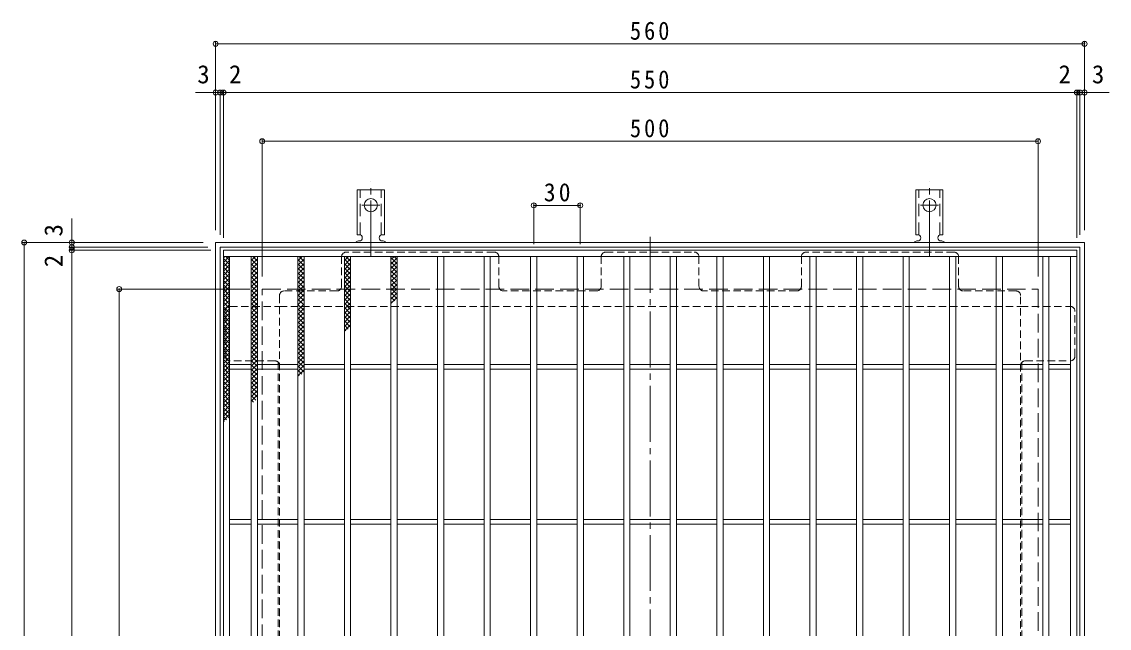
# Model space of a CAD drawing. Units: millimetres at full size, sheet at 1:4; details may follow other scales. Extents: x -912 to 1076, y -781 to 765.
# Drawn here: x -900 to -199, y 375 to 765 of the extents above; entities that cross this region are included whole.
import ezdxf
from ezdxf.enums import TextEntityAlignment as Align

# ---------------------------------------------------------------- set-up
doc = ezdxf.new("R2010")
doc.units = ezdxf.units.MM
doc.header["$LTSCALE"] = 4
doc.header["$PDMODE"] = 32
doc.header["$PDSIZE"] = 3.2
for name, pattern in [('CHAIN2', [12, 9, -1, 1, -1]), ('DASHED1', [1.8, 1.2, -0.6]), ('DASHED2', [3, 2, -1]), ('DASHED3', [4, 3, -1])]:
    doc.linetypes.add(name, pattern=pattern)
for name, color, linetype, lineweight in [('A-1_躯体', 3, 'Continuous', 9), ('A-2_仕上', 3, 'Continuous', 9), ('A-4_その他', 7, 'Continuous', 9), ('A-7_ハッチ', 2, 'Continuous', 9), ('A-9_ｸｳﾁｮｳｷ', 6, 'Continuous', 9), ('A-A_ﾊｯﾁ-ﾜｸ', 3, 'Continuous', 9)]:
    doc.layers.add(name, color=color, linetype=linetype, lineweight=lineweight)
doc.styles.add('ＭＳ ゴシック', font='')
doc.styles.get('ＭＳ ゴシック').set_extended_font_data('MS Gothic')

msp = doc.modelspace()

# ---------------------------------------------------------------- linework, layer by layer
at = {"layer": 'A-1_躯体', "color": 2}
for p, q in [((-774.713, 63.162), (-774.713, 623.162)), ((-774.713, 623.162), (-214.713, 623.162)), ((-771.713, 66.162), (-771.713, 620.162)), ((-771.713, 620.162), (-217.713, 620.162)), ((-217.713, 620.162), (-217.713, 66.162)), ((-214.713, 623.162), (-214.713, 63.162))]:
    msp.add_line(p, q, dxfattribs=at)
at = {"layer": 'A-1_躯体', "color": 2, "linetype": 'DASHED3'}
for p, q in [((-744.713, 93.162), (-744.713, 593.161)), ((-744.713, 593.161), (-244.713, 593.161)), ((-244.713, 593.161), (-244.713, 93.162))]:
    msp.add_line(p, q, dxfattribs=at)
at = {"layer": 'A-2_仕上'}
for p, q in [((-769.713, 68.162), (-769.713, 618.162)), ((-769.713, 618.162), (-219.713, 618.162)), ((-769.713, 614.162), (-219.713, 614.162)), ((-765.713, 72.162), (-765.713, 614.162)), ((-751.713, 72.162), (-751.713, 614.162)), ((-747.713, 72.162), (-747.713, 614.162)), ((-721.713, 72.162), (-721.713, 614.162)), ((-717.713, 72.162), (-717.713, 614.162)), ((-691.713, 72.162), (-691.713, 614.162)), ((-687.713, 72.162), (-687.713, 614.162)), ((-661.713, 72.162), (-661.713, 614.162)), ((-657.713, 72.162), (-657.713, 614.162)), ((-631.713, 72.162), (-631.713, 614.162)), ((-627.713, 72.162), (-627.713, 614.162)), ((-601.713, 72.162), (-601.713, 614.162)), ((-597.713, 72.162), (-597.713, 614.162)), ((-571.713, 72.162), (-571.713, 614.162)), ((-567.713, 72.162), (-567.713, 614.162)), ((-541.713, 72.162), (-541.713, 614.162)), ((-537.713, 72.162), (-537.713, 614.162)), ((-511.713, 72.162), (-511.713, 614.162)), ((-507.713, 72.162), (-507.713, 614.162)), ((-481.713, 72.162), (-481.713, 614.162)), ((-477.713, 72.162), (-477.713, 614.162)), ((-451.713, 72.162), (-451.713, 614.162)), ((-447.713, 72.162), (-447.713, 614.162)), ((-421.713, 72.162), (-421.713, 614.162)), ((-417.713, 72.162), (-417.713, 614.162)), ((-391.713, 73.163), (-391.713, 614.162)), ((-387.713, 77.162), (-387.713, 614.162)), ((-361.713, 103.163), (-361.713, 614.162)), ((-357.713, 107.163), (-357.713, 614.162)), ((-331.713, 133.162), (-331.713, 614.162)), ((-327.713, 137.162), (-327.713, 614.162)), ((-301.713, 163.162), (-301.713, 614.162)), ((-297.713, 167.162), (-297.713, 614.162)), ((-271.713, 193.163), (-271.713, 614.162)), ((-267.713, 197.163), (-267.713, 614.162)), ((-241.713, 223.163), (-241.713, 614.162)), ((-237.713, 227.163), (-237.713, 614.162)), ((-223.713, 241.163), (-223.713, 614.162)), ((-765.713, 544.662), (-751.713, 544.662)), ((-765.713, 541.662), (-751.713, 541.662)), ((-747.713, 544.662), (-721.713, 544.662)), ((-747.713, 541.662), (-721.713, 541.662)), ((-717.713, 544.662), (-691.713, 544.662)), ((-717.713, 541.662), (-691.713, 541.662)), ((-687.713, 544.662), (-661.713, 544.662)), ((-687.713, 541.662), (-661.713, 541.662)), ((-657.713, 544.662), (-631.713, 544.662)), ((-657.713, 541.662), (-631.713, 541.662)), ((-627.713, 544.662), (-601.713, 544.662)), ((-627.713, 541.662), (-601.713, 541.662)), ((-597.713, 544.662), (-571.713, 544.662)), ((-597.713, 541.662), (-571.713, 541.662)), ((-567.713, 544.662), (-541.713, 544.662)), ((-567.713, 541.662), (-541.713, 541.662)), ((-537.713, 544.662), (-511.713, 544.662)), ((-537.713, 541.662), (-511.713, 541.662)), ((-507.713, 544.662), (-481.713, 544.662)), ((-507.713, 541.662), (-481.713, 541.662)), ((-477.713, 544.662), (-451.713, 544.662)), ((-477.713, 541.662), (-451.713, 541.662)), ((-447.713, 544.662), (-421.713, 544.662)), ((-447.713, 541.662), (-421.713, 541.662)), ((-417.713, 544.662), (-391.713, 544.662)), ((-417.713, 541.662), (-391.713, 541.662)), ((-387.713, 544.662), (-361.713, 544.662)), ((-387.713, 541.662), (-361.713, 541.662)), ((-357.713, 544.662), (-331.713, 544.662)), ((-357.713, 541.662), (-331.713, 541.662)), ((-327.713, 544.662), (-301.713, 544.662)), ((-327.713, 541.662), (-301.713, 541.662)), ((-297.713, 544.662), (-271.713, 544.662)), ((-297.713, 541.662), (-271.713, 541.662)), ((-267.713, 544.662), (-241.713, 544.662)), ((-267.713, 541.662), (-241.713, 541.662)), ((-237.713, 544.662), (-223.713, 544.662)), ((-237.713, 541.662), (-223.713, 541.662)), ((-765.713, 444.661), (-751.713, 444.661)), ((-765.713, 441.662), (-751.713, 441.662)), ((-747.713, 444.661), (-721.713, 444.661)), ((-747.713, 441.662), (-721.713, 441.662)), ((-717.713, 444.661), (-691.713, 444.661)), ((-717.713, 441.662), (-691.713, 441.662)), ((-687.713, 444.661), (-661.713, 444.661)), ((-687.713, 441.662), (-661.713, 441.662)), ((-657.713, 444.661), (-631.713, 444.661)), ((-657.713, 441.662), (-631.713, 441.662)), ((-627.713, 444.661), (-601.713, 444.661)), ((-627.713, 441.662), (-601.713, 441.662)), ((-597.713, 444.661), (-571.713, 444.661)), ((-597.713, 441.662), (-571.713, 441.662)), ((-567.713, 444.661), (-541.713, 444.661)), ((-567.713, 441.662), (-541.713, 441.662)), ((-537.713, 444.661), (-511.713, 444.661)), ((-537.713, 441.662), (-511.713, 441.662)), ((-507.713, 444.661), (-481.713, 444.661)), ((-507.713, 441.662), (-481.713, 441.662)), ((-477.713, 444.661), (-451.713, 444.661)), ((-477.713, 441.662), (-451.713, 441.662)), ((-447.713, 444.661), (-421.713, 444.661)), ((-447.713, 441.662), (-421.713, 441.662)), ((-417.713, 444.661), (-391.713, 444.661)), ((-417.713, 441.662), (-391.713, 441.662)), ((-387.713, 444.661), (-361.713, 444.661)), ((-387.713, 441.662), (-361.713, 441.662)), ((-357.713, 444.661), (-331.713, 444.661)), ((-357.713, 441.662), (-331.713, 441.662)), ((-327.713, 444.661), (-301.713, 444.661)), ((-327.713, 441.662), (-301.713, 441.662)), ((-297.713, 444.661), (-271.713, 444.661)), ((-297.713, 441.662), (-271.713, 441.662)), ((-267.713, 444.661), (-241.713, 444.661)), ((-267.713, 441.662), (-241.713, 441.662)), ((-237.713, 444.661), (-223.713, 444.661)), ((-237.713, 441.662), (-223.713, 441.662))]:
    msp.add_line(p, q, dxfattribs=at)
msp.add_lwpolyline([(-219.713, 618.162), (-219.713, 68.162), (-769.713, 68.162)], dxfattribs=at)
at = {"layer": 'A-4_その他'}
for p, q in [((-774.713, 752.325), (-774.713, 631.162)), ((-774.713, 751.125), (-214.713, 751.125)), ((-214.713, 752.325), (-214.713, 631.162)), ((-787.728, 719.736), (-771.713, 719.736)), ((-771.713, 720.936), (-771.713, 628.162)), ((-771.713, 719.736), (-769.713, 719.736)), ((-769.713, 720.936), (-769.713, 626.162)), ((-769.713, 719.736), (-219.713, 719.736)), ((-219.713, 720.936), (-219.713, 626.162)), ((-219.713, 719.736), (-217.713, 719.736)), ((-217.713, 720.936), (-217.713, 628.162)), ((-217.713, 719.736), (-198.822, 719.736)), ((-744.713, 689.548), (-744.713, 601.161)), ((-744.713, 688.348), (-244.713, 688.348)), ((-244.713, 689.548), (-244.713, 601.161)), ((-569.713, 648.267), (-569.713, 622.162)), ((-569.713, 647.067), (-539.713, 647.067)), ((-539.713, 648.267), (-539.713, 622.162)), ((-867.449, 620.162), (-867.449, 638.597)), ((-899.254, 623.162), (-782.713, 623.162)), ((-898.054, 63.162), (-898.054, 623.162)), ((-868.649, 620.162), (-779.713, 620.162)), ((-868.649, 618.162), (-777.713, 618.162)), ((-867.449, 618.162), (-867.449, 620.162)), ((-867.449, 68.162), (-867.449, 618.162)), ((-838.044, 593.161), (-752.713, 593.161)), ((-836.844, 593.161), (-836.844, 93.162))]:
    msp.add_line(p, q, dxfattribs=at)
for p in [(-774.713, 751.125), (-214.713, 751.125), (-774.713, 719.736), (-771.713, 719.736), (-769.713, 719.736), (-219.713, 719.736), (-217.713, 719.736), (-214.713, 719.736), (-744.713, 688.348), (-244.713, 688.348), (-569.713, 647.067), (-539.713, 647.067), (-898.054, 623.162), (-867.449, 623.162), (-867.449, 620.162), (-867.449, 618.162), (-836.844, 593.161)]:
    msp.add_point(p, dxfattribs=at)
at = {"layer": 'A-7_ハッチ', "linetype": 'CHAIN2'}
msp.add_line((-494.713, 626.759), (-494.713, 59.565), dxfattribs=at)
at = {"layer": 'A-7_ハッチ', "linetype": 'DASHED1'}
for p, q in [((-595.213, 616.966), (-690.512, 616.966)), ((-523.213, 616.966), (-466.213, 616.966)), ((-298.914, 616.966), (-394.213, 616.966)), ((-693.512, 594.966), (-693.512, 613.966)), ((-592.213, 594.966), (-592.213, 613.966)), ((-526.213, 594.966), (-526.213, 613.966)), ((-463.213, 594.966), (-463.213, 613.966)), ((-397.213, 594.966), (-397.213, 613.966)), ((-295.914, 594.966), (-295.914, 613.966)), ((-733.513, 588.966), (-733.513, 97.359)), ((-696.512, 591.966), (-730.513, 591.966)), ((-529.213, 591.966), (-589.213, 591.966)), ((-400.213, 591.966), (-460.213, 591.966)), ((-258.913, 591.966), (-292.914, 591.966)), ((-255.913, 208.963), (-255.913, 588.966)), ((-765.516, 581.966), (-733.513, 581.966)), ((-733.513, 581.966), (-255.913, 581.966)), ((-255.913, 581.966), (-223.909, 581.966)), ((-768.516, 549.965), (-768.516, 578.966)), ((-220.909, 549.965), (-220.909, 578.966)), ((-736.513, 546.965), (-765.516, 546.965)), ((-252.913, 546.965), (-223.909, 546.965)), ((-734.313, 546.004), (-734.313, 361.623)), ((-255.113, 546.009), (-255.113, 361.623))]:
    msp.add_line(p, q, dxfattribs=at)
for centre, start, end in [((-690.512, 613.966), 90, 180), ((-595.213, 613.966), 0, 90), ((-523.213, 613.966), 90, 180), ((-466.213, 613.966), 0, 90), ((-394.213, 613.966), 90, 180), ((-298.914, 613.966), 0, 90), ((-730.513, 588.966), 90, 180), ((-696.512, 594.966), 270, 0), ((-589.213, 594.966), 180, 270), ((-529.213, 594.966), 270, 0), ((-460.213, 594.966), 180, 270), ((-400.213, 594.966), 270, 0), ((-292.914, 594.966), 180, 270), ((-258.913, 588.966), 0, 90), ((-765.516, 578.966), 90, 180), ((-223.909, 578.966), 0, 90), ((-765.516, 549.965), 180, 270), ((-736.513, 543.965), 0, 90), ((-252.913, 543.965), 90, 180), ((-223.909, 549.965), 270, 0)]:
    msp.add_arc(centre, 3, start, end, dxfattribs=at)
at = {"layer": 'A-9_ｸｳﾁｮｳｷ'}
for p, q in [((-769.713, 613.2), (-768.751, 614.162)), ((-769.713, 610.371), (-765.923, 614.162)), ((-769.713, 612.922), (-765.713, 608.923)), ((-769.713, 607.543), (-765.713, 611.543)), ((-769.713, 610.094), (-765.713, 606.094)), ((-768.123, 614.162), (-765.713, 611.751)), ((-751.713, 611.486), (-749.037, 614.162)), ((-751.713, 608.657), (-747.713, 612.658)), ((-751.713, 612.322), (-747.713, 608.321)), ((-751.713, 605.829), (-747.713, 609.829)), ((-750.726, 614.162), (-747.713, 611.15)), ((-721.713, 611.343), (-718.894, 614.162)), ((-721.713, 608.514), (-717.713, 612.514)), ((-721.713, 612.178), (-717.713, 608.178)), ((-720.868, 614.162), (-717.713, 611.007)), ((-691.713, 611.486), (-689.037, 614.162)), ((-691.713, 608.657), (-687.713, 612.658)), ((-691.713, 612.322), (-687.713, 608.321)), ((-691.713, 605.829), (-687.713, 609.829)), ((-690.726, 614.162), (-687.713, 611.15)), ((-687.897, 614.162), (-687.713, 613.979)), ((-661.713, 612.129), (-659.68, 614.162)), ((-661.713, 613.474), (-657.713, 609.474)), ((-661.713, 609.3), (-657.713, 613.301)), ((-661.713, 610.646), (-657.713, 606.646)), ((-661.713, 606.472), (-657.713, 610.472)), ((-659.572, 614.162), (-657.713, 612.303)), ((-769.713, 604.715), (-765.713, 608.714)), ((-769.713, 607.266), (-765.713, 603.266)), ((-769.713, 601.886), (-765.713, 605.886)), ((-769.713, 604.438), (-765.713, 600.438)), ((-769.713, 599.058), (-765.713, 603.058)), ((-751.713, 609.493), (-747.713, 605.493)), ((-751.713, 603.001), (-747.713, 607.001)), ((-751.713, 606.665), (-747.713, 602.665)), ((-751.713, 600.172), (-747.713, 604.172)), ((-751.713, 603.837), (-747.713, 599.836)), ((-721.713, 605.686), (-717.713, 609.686)), ((-721.713, 609.35), (-717.713, 605.35)), ((-721.713, 602.857), (-717.713, 606.857)), ((-721.713, 606.521), (-717.713, 602.522)), ((-721.713, 600.029), (-717.713, 604.029)), ((-721.713, 603.693), (-717.713, 599.693)), ((-691.713, 609.493), (-687.713, 605.493)), ((-691.713, 603.001), (-687.713, 607.001)), ((-691.713, 606.665), (-687.713, 602.665)), ((-691.713, 600.172), (-687.713, 604.172)), ((-691.713, 603.837), (-687.713, 599.836)), ((-661.713, 607.817), (-657.713, 603.818)), ((-661.713, 603.643), (-657.713, 607.644)), ((-661.713, 604.989), (-657.713, 600.988)), ((-661.713, 600.815), (-657.713, 604.815)), ((-769.713, 601.609), (-765.713, 597.609)), ((-769.713, 596.229), (-765.713, 600.23)), ((-769.713, 598.781), (-765.713, 594.78)), ((-769.713, 593.401), (-765.713, 597.401)), ((-769.713, 595.953), (-765.713, 591.952)), ((-751.713, 597.344), (-747.713, 601.344)), ((-751.713, 601.008), (-747.713, 597.008)), ((-751.713, 594.515), (-747.713, 598.515)), ((-751.713, 598.179), (-747.713, 594.179)), ((-721.713, 597.2), (-717.713, 601.201)), ((-721.713, 600.865), (-717.713, 596.865)), ((-721.713, 594.372), (-717.713, 598.372)), ((-721.713, 598.036), (-717.713, 594.036)), ((-691.713, 597.344), (-687.713, 601.344)), ((-691.713, 601.008), (-687.713, 597.008)), ((-691.713, 594.515), (-687.713, 598.515)), ((-691.713, 598.179), (-687.713, 594.179)), ((-661.713, 602.161), (-657.713, 598.16)), ((-661.713, 597.987), (-657.713, 601.986)), ((-661.713, 599.332), (-657.713, 595.332)), ((-661.713, 595.158), (-657.713, 599.158)), ((-661.713, 596.503), (-657.713, 592.504)), ((-661.713, 592.33), (-657.713, 596.33)), ((-769.713, 590.572), (-765.713, 594.572)), ((-769.713, 593.123), (-765.713, 589.124)), ((-769.713, 587.744), (-765.713, 591.744)), ((-769.713, 590.295), (-765.713, 586.295)), ((-769.713, 584.916), (-765.713, 588.916)), ((-751.713, 591.687), (-747.713, 595.687)), ((-751.713, 595.351), (-747.713, 591.351)), ((-751.713, 588.859), (-747.713, 592.859)), ((-751.713, 592.522), (-747.713, 588.523)), ((-751.713, 586.03), (-747.713, 590.03)), ((-751.713, 589.694), (-747.713, 585.694)), ((-721.713, 591.544), (-717.713, 595.543)), ((-721.713, 595.208), (-717.713, 591.208)), ((-721.713, 588.715), (-717.713, 592.715)), ((-721.713, 592.379), (-717.713, 588.379)), ((-721.713, 585.887), (-717.713, 589.887)), ((-721.713, 589.551), (-717.713, 585.551)), ((-691.713, 591.687), (-687.713, 595.687)), ((-691.713, 595.351), (-687.713, 591.351)), ((-691.713, 588.859), (-687.713, 592.859)), ((-691.713, 592.522), (-687.713, 588.523)), ((-691.713, 586.03), (-687.713, 590.03)), ((-691.713, 589.694), (-687.713, 585.694)), ((-661.713, 593.675), (-657.713, 589.675)), ((-661.713, 589.502), (-657.713, 593.501)), ((-661.713, 590.847), (-657.713, 586.847)), ((-661.713, 586.673), (-657.713, 590.673)), ((-769.713, 587.467), (-765.713, 583.467)), ((-769.713, 582.087), (-765.713, 586.087)), ((-769.713, 584.639), (-765.713, 580.639)), ((-769.713, 579.258), (-765.713, 583.259)), ((-769.713, 581.81), (-765.713, 577.81)), ((-751.713, 583.202), (-747.713, 587.202)), ((-751.713, 586.866), (-747.713, 582.866)), ((-751.713, 580.373), (-747.713, 584.373)), ((-751.713, 584.038), (-747.713, 580.037)), ((-721.713, 583.058), (-717.713, 587.058)), ((-721.713, 586.723), (-717.713, 582.723)), ((-721.713, 579.657), (-717.713, 583.657)), ((-721.713, 583.322), (-717.713, 579.321)), ((-691.713, 583.202), (-687.713, 587.202)), ((-691.713, 586.866), (-687.713, 582.866)), ((-691.713, 580.373), (-687.713, 584.373)), ((-691.713, 584.038), (-687.713, 580.037)), ((-661.713, 588.018), (-659.257, 585.563)), ((-661.713, 583.844), (-657.713, 587.845)), ((-661.713, 585.19), (-660.845, 584.322)), ((-769.713, 576.43), (-765.713, 580.431)), ((-769.713, 578.982), (-765.713, 574.981)), ((-769.713, 573.602), (-765.713, 577.602)), ((-769.713, 576.153), (-765.713, 572.153)), ((-769.713, 570.773), (-765.713, 574.773)), ((-751.713, 577.545), (-747.713, 581.545)), ((-751.713, 581.209), (-747.713, 577.209)), ((-751.713, 574.716), (-747.713, 578.716)), ((-751.713, 578.38), (-747.713, 574.381)), ((-751.713, 571.888), (-747.713, 575.888)), ((-751.713, 575.552), (-747.713, 571.552)), ((-721.713, 576.829), (-717.713, 580.828)), ((-721.713, 580.493), (-717.713, 576.493)), ((-721.713, 574), (-717.713, 578)), ((-721.713, 577.664), (-717.713, 573.664)), ((-721.713, 571.172), (-717.713, 575.172)), ((-721.713, 574.836), (-717.713, 570.836)), ((-691.713, 577.545), (-687.713, 581.545)), ((-691.713, 581.209), (-687.713, 577.209)), ((-691.713, 574.716), (-687.713, 578.716)), ((-691.713, 578.38), (-687.713, 574.381)), ((-691.713, 571.888), (-687.713, 575.888)), ((-691.713, 575.552), (-687.713, 571.552)), ((-769.713, 573.325), (-765.713, 569.325)), ((-769.713, 567.945), (-765.713, 571.945)), ((-769.713, 570.496), (-765.713, 566.496)), ((-769.713, 565.117), (-765.713, 569.117)), ((-751.713, 569.06), (-747.713, 573.06)), ((-751.713, 572.724), (-747.713, 568.724)), ((-751.713, 566.231), (-747.713, 570.231)), ((-751.713, 569.895), (-747.713, 565.896)), ((-721.713, 568.344), (-717.713, 572.344)), ((-721.713, 572.008), (-717.713, 568.008)), ((-721.713, 565.515), (-717.713, 569.515)), ((-721.713, 569.179), (-717.713, 565.179)), ((-691.713, 569.06), (-687.713, 573.06)), ((-691.713, 572.724), (-687.713, 568.724)), ((-691.713, 566.231), (-687.713, 570.231)), ((-691.713, 569.895), (-689.25, 567.432)), ((-769.713, 567.668), (-765.713, 563.668)), ((-769.713, 562.289), (-765.713, 566.288)), ((-769.713, 564.84), (-765.713, 560.84)), ((-769.713, 559.46), (-765.713, 563.46)), ((-769.713, 562.011), (-765.713, 558.012)), ((-751.713, 563.403), (-747.713, 567.403)), ((-751.713, 567.067), (-747.713, 563.067)), ((-751.713, 560.574), (-747.713, 564.575)), ((-751.713, 564.239), (-747.713, 560.238)), ((-751.713, 557.746), (-747.713, 561.746)), ((-751.713, 561.41), (-747.713, 557.41)), ((-721.713, 562.686), (-717.713, 566.687)), ((-721.713, 566.351), (-717.713, 562.351)), ((-721.713, 559.858), (-717.713, 563.859)), ((-721.713, 563.522), (-717.713, 559.522)), ((-721.713, 557.03), (-717.713, 561.029)), ((-721.713, 560.694), (-717.713, 556.694)), ((-691.713, 567.067), (-690.838, 566.191)), ((-769.713, 556.631), (-765.713, 560.632)), ((-769.713, 559.183), (-765.713, 555.183)), ((-769.713, 553.803), (-765.713, 557.803)), ((-769.713, 556.354), (-765.713, 552.354)), ((-769.713, 550.974), (-765.713, 554.974)), ((-751.713, 554.917), (-747.713, 558.917)), ((-751.713, 558.581), (-747.713, 554.582)), ((-751.713, 552.089), (-747.713, 556.089)), ((-751.713, 555.753), (-747.713, 551.753)), ((-721.713, 554.201), (-717.713, 558.201)), ((-721.713, 557.865), (-717.713, 553.865)), ((-721.713, 551.373), (-717.713, 555.373)), ((-721.713, 555.037), (-717.713, 551.037)), ((-769.713, 553.526), (-765.713, 549.526)), ((-769.713, 548.146), (-765.713, 552.146)), ((-769.713, 550.698), (-765.713, 546.698)), ((-769.713, 545.318), (-765.713, 549.318)), ((-769.713, 547.869), (-765.713, 543.869)), ((-751.713, 549.261), (-747.713, 553.261)), ((-751.713, 552.925), (-747.713, 548.925)), ((-751.713, 546.433), (-747.713, 550.432)), ((-751.713, 550.096), (-747.713, 546.097)), ((-751.713, 543.604), (-747.713, 547.604)), ((-751.713, 547.268), (-747.713, 543.268)), ((-721.713, 548.545), (-717.713, 552.545)), ((-721.713, 552.209), (-717.713, 548.209)), ((-721.713, 545.716), (-717.713, 549.716)), ((-721.713, 549.38), (-717.713, 545.381)), ((-721.713, 542.887), (-717.713, 546.888)), ((-769.713, 542.49), (-765.713, 546.489)), ((-769.713, 545.041), (-765.713, 541.041)), ((-769.713, 539.661), (-765.713, 543.661)), ((-769.713, 542.212), (-765.713, 538.213)), ((-769.713, 536.832), (-765.713, 540.833)), ((-751.713, 540.775), (-747.713, 544.776)), ((-751.713, 544.44), (-747.713, 540.439)), ((-751.713, 537.947), (-747.713, 541.947)), ((-751.713, 541.611), (-747.713, 537.611)), ((-721.713, 546.552), (-717.713, 542.552)), ((-721.713, 540.059), (-717.713, 544.059)), ((-721.713, 543.724), (-717.713, 539.723)), ((-721.713, 537.231), (-717.713, 541.231)), ((-721.713, 540.895), (-719.249, 538.431)), ((-769.713, 539.384), (-765.713, 535.384)), ((-769.713, 534.004), (-765.713, 538.004)), ((-769.713, 536.555), (-765.713, 532.555)), ((-769.713, 531.176), (-765.713, 535.176)), ((-769.713, 533.727), (-765.713, 529.727)), ((-751.713, 535.118), (-747.713, 539.118)), ((-751.713, 538.782), (-747.713, 534.783)), ((-751.713, 532.29), (-747.713, 536.29)), ((-751.713, 535.954), (-747.713, 531.954)), ((-751.713, 529.462), (-747.713, 533.462)), ((-751.713, 533.126), (-747.713, 529.126)), ((-721.713, 538.066), (-720.837, 537.191)), ((-769.713, 528.347), (-765.713, 532.347)), ((-769.713, 530.899), (-765.713, 526.899)), ((-769.713, 525.519), (-765.713, 529.519)), ((-769.713, 528.07), (-765.713, 524.07)), ((-769.713, 522.691), (-765.713, 526.69)), ((-751.713, 526.634), (-747.713, 530.633)), ((-751.713, 530.297), (-747.713, 526.298)), ((-751.713, 523.805), (-747.713, 527.805)), ((-751.713, 527.469), (-747.713, 523.469)), ((-769.713, 525.242), (-765.713, 521.242)), ((-769.713, 519.862), (-765.713, 523.862)), ((-769.713, 522.413), (-765.713, 518.413)), ((-769.713, 517.033), (-765.713, 521.034)), ((-769.713, 519.585), (-765.713, 515.585)), ((-751.713, 520.976), (-747.713, 524.977)), ((-751.713, 524.641), (-748.729, 521.656)), ((-751.713, 521.812), (-750.317, 520.416)), ((-769.713, 514.205), (-765.713, 518.205)), ((-769.713, 516.757), (-765.713, 512.756)), ((-769.713, 511.377), (-765.713, 515.377)), ((-769.713, 513.928), (-766.023, 510.238)), ((-769.713, 508.548), (-765.713, 512.548)), ((-769.713, 511.1), (-767.611, 508.998)), ((-769.713, 508.272), (-769.199, 507.758))]:
    msp.add_line(p, q, dxfattribs=at)
at = {"layer": 'A-A_ﾊｯﾁ-ﾜｸ', "color": 7, "linetype": 'CHAIN2'}
for p, q in [((-674.712, 614.161), (-674.712, 662.162)), ((-314.713, 614.161), (-314.713, 662.162)), ((-668.936, 647.162), (-680.488, 647.162)), ((-308.937, 647.162), (-320.489, 647.162))]:
    msp.add_line(p, q, dxfattribs=at)
at = {"layer": 'A-A_ﾊｯﾁ-ﾜｸ'}
for p, q in [((-683.462, 628.162), (-683.462, 657.162)), ((-683.462, 657.162), (-665.962, 657.162)), ((-665.962, 628.162), (-665.962, 657.162)), ((-323.463, 628.162), (-323.463, 657.162)), ((-323.463, 657.162), (-305.963, 657.162)), ((-305.963, 628.162), (-305.963, 657.162)), ((-683.462, 628.162), (-682.212, 628.162)), ((-682.208, 624.162), (-682.721, 624.162)), ((-665.962, 628.162), (-667.212, 628.162)), ((-666.713, 624.162), (-667.212, 624.162)), ((-323.463, 628.162), (-322.213, 628.162)), ((-322.208, 624.162), (-322.721, 624.162)), ((-305.963, 628.162), (-307.213, 628.162)), ((-306.713, 624.162), (-307.213, 624.162))]:
    msp.add_line(p, q, dxfattribs=at)
at = {"layer": 'A-A_ﾊｯﾁ-ﾜｸ', "linetype": 'DASHED2'}
for p, q in [((-681.462, 628.016), (-681.462, 657.162)), ((-667.962, 628.016), (-667.962, 657.162)), ((-321.463, 628.016), (-321.463, 657.162)), ((-307.963, 628.016), (-307.963, 657.162))]:
    msp.add_line(p, q, dxfattribs=at)
at = {"layer": 'A-A_ﾊｯﾁ-ﾜｸ'}
for centre in [(-674.712, 647.162), (-314.713, 647.162)]:
    msp.add_circle(centre, 4.25, dxfattribs=at)
for centre, start, end in [((-682.713, 622.162), 90.24162, 150.00072), ((-682.212, 626.162), 270.13329, 90), ((-667.212, 626.162), 90, 270), ((-666.713, 622.162), 29.99951, 89.72403), ((-322.713, 622.162), 90.24162, 150.00072), ((-322.213, 626.162), 270.13329, 90), ((-307.213, 626.162), 90, 270), ((-306.713, 622.162), 29.99951, 89.72403)]:
    msp.add_arc(centre, 2, start, end, dxfattribs=at)

# ---------------------------------------------------------------- texts
at = {"layer": 'A-4_その他', "color": 2, "style": 'ＭＳ ゴシック'}
for s, p in [('3', (-786.547, 722.136)), ('2', (-766.067, 722.136)), ('2', (-231.513, 722.136)), ('3', (-209.973, 722.136))]:
    msp.add_text(s, height=11.73, dxfattribs=at).set_placement(p, align=Align.BOTTOM_LEFT)
for s, p in [('3', (-869.849, 627.044)), ('2', (-869.849, 607.238))]:
    msp.add_text(s, height=11.73, rotation=90, dxfattribs=at).set_placement(p, align=Align.BOTTOM_LEFT)
at = {"layer": 'A-4_その他', "color": 2, "char_height": 11.73, "attachment_point": 7, "style": 'ＭＳ ゴシック'}
for s, insert in [('\\T1.27;\\W0.9;560', (-507.713, 753.525)), ('\\T1.27;\\W0.9;550', (-507.713, 722.136)), ('\\T1.27;\\W0.9;500', (-507.713, 690.748)), ('\\T1.27;\\W0.95;30', (-563.213, 649.467))]:
    msp.add_mtext(s, dxfattribs=dict(at, insert=insert))

doc.saveas('drawing.dxf')
